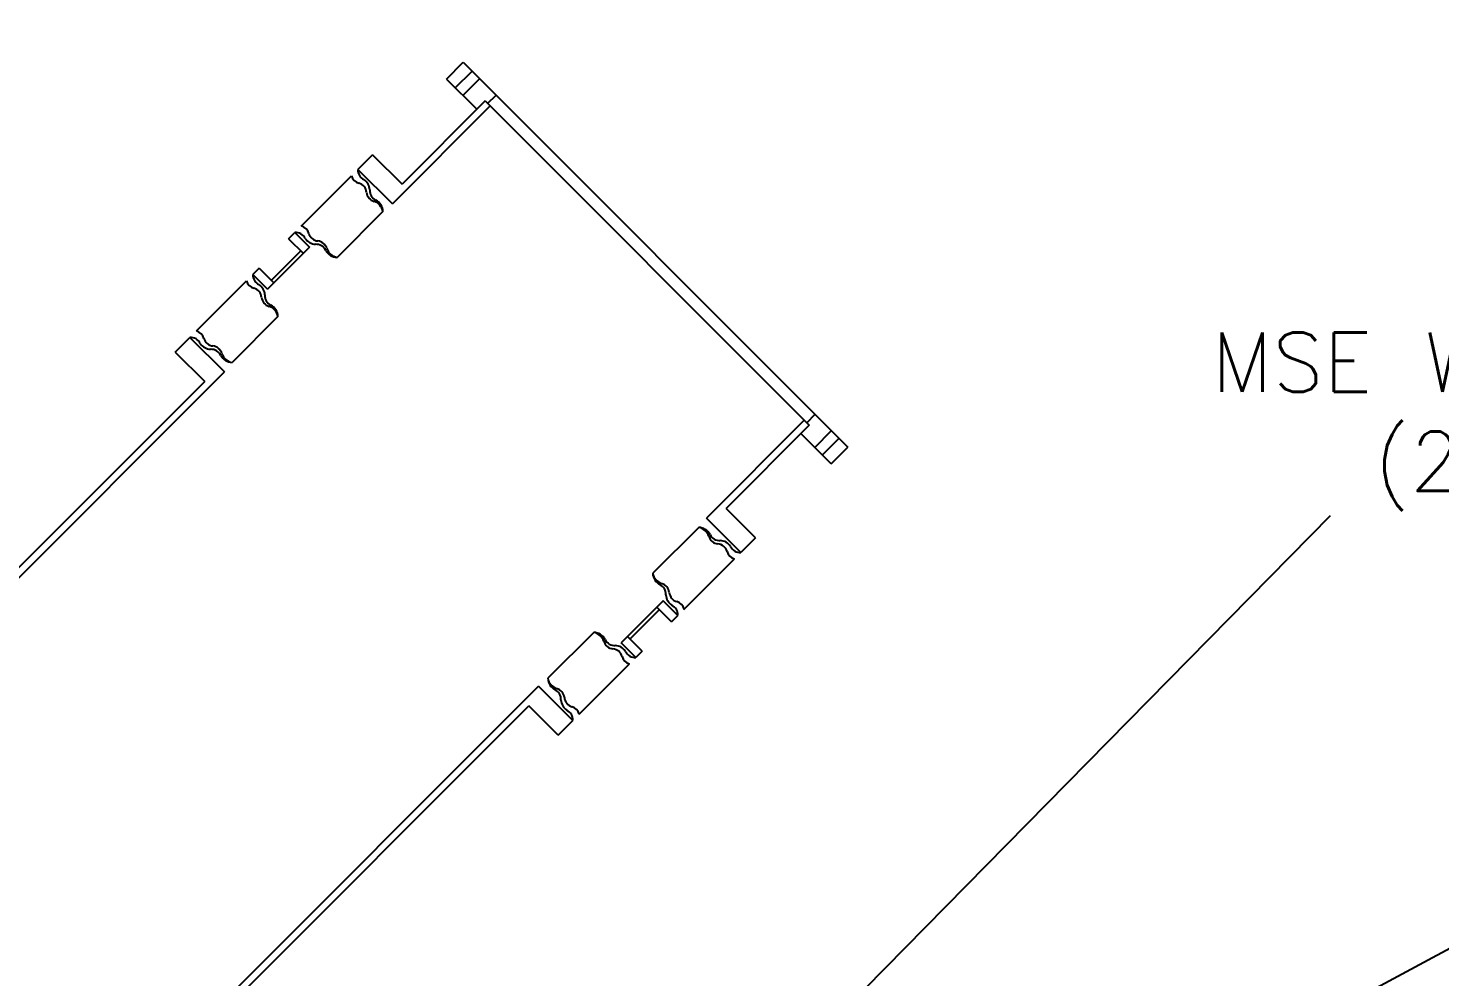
# Model space of a CAD drawing. Header units: millimetres. Extents: x -4562 to 17216, y -5211 to 6025.
# Drawn here: x 2169 to 4547, y 2010 to 3607 of the extents above; entities that cross this region are included whole.
import ezdxf
from ezdxf.lldxf.tags import DXFTag

# ---------------------------------------------------------------- set-up
doc = ezdxf.new("R2010")
doc.units = ezdxf.units.MM
for name, color, linetype in [('C', 1, 'CENTER'), ('D', 6, 'HIDDEN'), ('VV', 4, 'PHANTOM'), ('도면층3', 3, 'Continuous'), ('도면층7', 7, 'Continuous')]:
    doc.layers.add(name, color=color, linetype=linetype)
doc.styles.add('s', font='romans.shx', dxfattribs={"width": 0.75, "oblique": 10, "bigfont": 'whgtxt.shx'})
doc.styles.get("Standard").update_dxf_attribs({"font": 'txt.shx', "bigfont": 'whgtxt.shx'})
tags = doc.linetypes.add('CENTER', pattern=[50.8, 31.75, -6.35, 6.35, -6.35]).pattern_tags.tags
tags[10:11] = [DXFTag(74, 4), DXFTag(75, 0), DXFTag(340, '0'), DXFTag(46, 1.0), DXFTag(50, 0.0), DXFTag(44, 0.0), DXFTag(45, 0.0)]
tags[8:9] = [DXFTag(74, 4), DXFTag(75, 0), DXFTag(340, '0'), DXFTag(46, 1.0), DXFTag(50, 0.0), DXFTag(44, 0.0), DXFTag(45, 0.0)]
tags[6:7] = [DXFTag(74, 4), DXFTag(75, 0), DXFTag(340, '0'), DXFTag(46, 1.0), DXFTag(50, 0.0), DXFTag(44, 0.0), DXFTag(45, 0.0)]
tags[4:5] = [DXFTag(74, 4), DXFTag(75, 0), DXFTag(340, '0'), DXFTag(46, 1.0), DXFTag(50, 0.0), DXFTag(44, 0.0), DXFTag(45, 0.0)]
tags = doc.linetypes.add('HIDDEN', pattern=[3, 2, -1]).pattern_tags.tags
tags[6:7] = [DXFTag(74, 4), DXFTag(75, 0), DXFTag(340, '0'), DXFTag(46, 1.0), DXFTag(50, 0.0), DXFTag(44, 0.0), DXFTag(45, 0.0)]
tags[4:5] = [DXFTag(74, 4), DXFTag(75, 0), DXFTag(340, '0'), DXFTag(46, 1.0), DXFTag(50, 0.0), DXFTag(44, 0.0), DXFTag(45, 0.0)]
tags = doc.linetypes.add('PHANTOM', pattern=[17.5, 10, -1.5, 1.5, -1.5, 1.5, -1.5]).pattern_tags.tags
tags[14:15] = [DXFTag(74, 4), DXFTag(75, 0), DXFTag(340, '0'), DXFTag(46, 1.0), DXFTag(50, 0.0), DXFTag(44, 0.0), DXFTag(45, 0.0)]
tags[12:13] = [DXFTag(74, 4), DXFTag(75, 0), DXFTag(340, '0'), DXFTag(46, 1.0), DXFTag(50, 0.0), DXFTag(44, 0.0), DXFTag(45, 0.0)]
tags[10:11] = [DXFTag(74, 4), DXFTag(75, 0), DXFTag(340, '0'), DXFTag(46, 1.0), DXFTag(50, 0.0), DXFTag(44, 0.0), DXFTag(45, 0.0)]
tags[8:9] = [DXFTag(74, 4), DXFTag(75, 0), DXFTag(340, '0'), DXFTag(46, 1.0), DXFTag(50, 0.0), DXFTag(44, 0.0), DXFTag(45, 0.0)]
tags[6:7] = [DXFTag(74, 4), DXFTag(75, 0), DXFTag(340, '0'), DXFTag(46, 1.0), DXFTag(50, 0.0), DXFTag(44, 0.0), DXFTag(45, 0.0)]
tags[4:5] = [DXFTag(74, 4), DXFTag(75, 0), DXFTag(340, '0'), DXFTag(46, 1.0), DXFTag(50, 0.0), DXFTag(44, 0.0), DXFTag(45, 0.0)]
doc.dimstyles.new('AM_ISO$2', dxfattribs={"dimtxt": 3, "dimasz": 2.5, "dimexe": 1, "dimexo": 1, "dimgap": 1, "dimtad": 1, "dimdsep": 46, "dimtxsty": 's', "dimcen": 0, "dimclrd": 4, "dimclre": 4, "dimclrt": 3, "dimazin": 2, "dimtp": 0.1, "dimtm": 0.1, "dimtfac": 0.71, "dimtmove": 0, "dimatfit": 3, "dimfxl": 1, "dimlwd": 25, "dimlwe": 25, "dimarcsym": 0})
doc.dimstyles.new('ISO-25', dxfattribs={"dimscale": 30, "dimtxt": 2.5, "dimasz": 2.5, "dimexe": 1.25, "dimexo": 0.625, "dimtad": 1, "dimtoh": 1, "dimrnd": 0.005, "dimtxsty": 'Standard', "dimcen": 0, "dimazin": 2, "dimtfac": 1, "dimtmove": 0, "dimatfit": 3, "dimfxl": 1, "dimarcsym": 0})

# ---------------------------------------------------------------- blocks, each defined once
blk = doc.blocks.new('*D145')
at = {"color": 0, "lineweight": -2}
for p, q in [((12836, 4142.8), (13614.6, 2418.5)), ((13530.8, 2421.8), (4553.5, -1631.6)), ((3722, 27.7), (4500.6, -1696.7))]:
    blk.add_line(p, q, dxfattribs=at)
at = {"color": 0}
for points in [[(13525.7, 2433.2), (13536, 2410.4), (13599.2, 2452.6)], [(4548.3, -1620.2), (4558.6, -1643), (4485.1, -1662.5)]]:
    blk.add_solid(points, dxfattribs=at)
at = {"layer": 'Defpoints', "color": 0}
for p in [(12828.3, 4159.9), (3714.3, 44.7), (4485.1, -1662.5)]:
    blk.add_point(p, dxfattribs=at)
at = {"color": 0, "insert": (9019, 446.3), "char_height": 75, "attachment_point": 5, "rotation": 24.3}
blk.add_mtext('10000', dxfattribs=at)
blk = doc.blocks.new('*D146')
at = {"color": 0, "lineweight": -2}
for p, q in [((13099.5, 3496.5), (13750.9, 1735.5)), ((13667.5, 1744.7), (4429.5, -1672.6)), ((3720.8, 27.2), (4372.2, -1733.8))]:
    blk.add_line(p, q, dxfattribs=at)
at = {"color": 0}
for points in [[(13663.2, 1756.4), (13671.9, 1732.9), (13737.9, 1770.7)], [(4425.2, -1660.9), (4433.8, -1684.3), (4359.2, -1698.6)]]:
    blk.add_solid(points, dxfattribs=at)
at = {"layer": 'Defpoints', "color": 0}
for p in [(13093, 3514), (3714.3, 44.7), (4359.2, -1698.6)]:
    blk.add_point(p, dxfattribs=at)
at = {"color": 0, "insert": (9026.8, 94.7), "char_height": 75, "attachment_point": 5, "rotation": 20.3}
blk.add_mtext('9999,83', dxfattribs=at)
blk = doc.blocks.new('*D147')
at = {"color": 0, "lineweight": -2}
for p, q in [((12510, 4802.1), (11851.4, 6025.3)), ((3130.5, 1287.1), (11803.1, 5956.7)), ((3705.4, 61.3), (3046.7, 1284.5))]:
    blk.add_line(p, q, dxfattribs=at)
at = {"color": 0}
for points in [[(11797.2, 5967.7), (11809, 5945.7), (11869.1, 5992.3)], [(3124.6, 1298.1), (3136.5, 1276), (3064.5, 1251.5)]]:
    blk.add_solid(points, dxfattribs=at)
at = {"layer": 'Defpoints', "color": 0}
for p in [(11869.1, 5992.3), (12518.9, 4785.5), (3714.3, 44.7)]:
    blk.add_point(p, dxfattribs=at)
at = {"color": 0, "insert": (7437.2, 3676.9), "char_height": 75, "attachment_point": 5, "rotation": 28.3}
blk.add_mtext('9999,83', dxfattribs=at)
blk = doc.blocks.new('*D153')
at = {"layer": 'D', "color": 4, "lineweight": 25}
blk.add_line((13177.5, 3545.3), (13817.5, 3782), dxfattribs=at)
blk.add_arc((3714.3, 44.7), 10737.3, 20.76691, 23.83309, dxfattribs=at)
at = {"layer": 'D', "color": 4}
for points in [[(13522.7, 4377.5), (13549.3, 4389.4), (13500.3, 4463.3)], [(13767.7, 3857), (13740.3, 3846.7), (13784.7, 3769.9)]]:
    blk.add_solid(points, dxfattribs=at)
at = {"layer": 'Defpoints', "color": 0}
for p in [(14488.2, 4909.4), (13695.3, 4003.2), (13144.6, 3533.1), (603, -1106.1), (-1447.7, -2286)]:
    blk.add_point(p, dxfattribs=at)
at = {"layer": 'D', "color": 3, "insert": (13729.5, 4152.3), "char_height": 105, "attachment_point": 5, "rotation": 292.3, "style": 's'}
blk.add_mtext('4°', dxfattribs=at)
blk = doc.blocks.new('*D154')
at = {"layer": 'D', "color": 4, "lineweight": 25}
blk.add_line((12598, 4828.1), (13199.3, 5151.9), dxfattribs=at)
blk.add_arc((3714.3, 44.7), 10737.5, 24.7669, 27.8331, dxfattribs=at)
at = {"layer": 'D', "color": 4}
for points in [[(13196.7, 5051.2), (13222.5, 5064.9), (13168.4, 5135.3)], [(13477.5, 4549.1), (13450.9, 4536.9), (13500.5, 4463.4)]]:
    blk.add_solid(points, dxfattribs=at)
at = {"layer": 'Defpoints', "color": 0}
for p in [(14488.2, 4909.4), (12567.2, 4811.5), (13395, 4689.9), (-1447.7, -2286), (-1128.2, -2562.7)]:
    blk.add_point(p, dxfattribs=at)
at = {"layer": 'D', "color": 3, "insert": (13418.8, 4841), "char_height": 105, "attachment_point": 5, "rotation": 296.3, "style": 's'}
blk.add_mtext('4°', dxfattribs=at)

msp = doc.modelspace()

# ---------------------------------------------------------------- linework, layer by layer
at = {"layer": 'C'}
msp.add_circle((0, 0), 2300, dxfattribs=at)
at = {"layer": 'VV', "color": 4, "linetype": 'PHANTOM'}
for p, q in [((2873.682, 3521.392), (2901.966, 3549.676)), ((2901.966, 3549.676), (3549.676, 2901.966)), ((2873.682, 3521.392), (2924.594, 3470.48)), ((2888.531, 3506.543), (2916.815, 3534.827)), ((2901.259, 3493.815), (2929.543, 3522.099)), ((2947.221, 3476.137), (2782.465, 3311.381)), ((2938.736, 3484.622), (2798.729, 3344.615)), ((2938.736, 3484.622), (3484.622, 2938.736)), ((2942.978, 3480.38), (2957.121, 3494.522)), ((2749.231, 3394.113), (2724.482, 3369.364)), ((2749.231, 3394.113), (2798.729, 3344.615)), ((2628.737, 3273.618), (2713.65, 3358.531)), ((2724.482, 3369.364), (2782.465, 3311.381)), ((2766.633, 3298.377), (2689.403, 3221.147)), ((2607.81, 3252.691), (2618.416, 3263.298)), ((2618.416, 3263.298), (2643.165, 3238.549)), ((2643.165, 3238.549), (2572.454, 3167.838)), ((2607.81, 3252.691), (2632.559, 3227.942)), ((2628.316, 3232.185), (2578.818, 3182.688)), ((2558.312, 3203.194), (2547.706, 3192.587)), ((2547.706, 3192.587), (2572.454, 3167.838)), ((2558.312, 3203.194), (2583.061, 3178.445)), ((2452.472, 3097.353), (2536.873, 3181.755)), ((2589.856, 3121.601), (2512.626, 3044.37)), ((2416.891, 3061.772), (2441.64, 3086.521)), ((2441.64, 3086.521), (2499.622, 3028.538)), ((2416.891, 3061.772), (2466.388, 3012.275)), ((1697.7, 2226.615), (2499.622, 3028.538)), ((1688.052, 2233.938), (2466.388, 3012.275)), ((3480.38, 2942.978), (3494.522, 2957.121)), ((3476.137, 2947.221), (3311.381, 2782.465)), ((3484.622, 2938.736), (3344.615, 2798.729)), ((3521.392, 2873.682), (3470.48, 2924.594)), ((3493.815, 2901.259), (3522.099, 2929.543)), ((3506.543, 2888.531), (3534.827, 2916.815)), ((3521.392, 2873.682), (3549.676, 2901.966)), ((3369.364, 2724.482), (3311.381, 2782.465)), ((3394.113, 2749.231), (3344.615, 2798.729)), ((3298.377, 2766.633), (3221.147, 2689.403)), ((3394.113, 2749.231), (3369.364, 2724.482)), ((3273.618, 2628.737), (3358.531, 2713.65)), ((3238.549, 2643.165), (3167.838, 2572.454)), ((3263.298, 2618.416), (3238.549, 2643.165)), ((3232.185, 2628.316), (3182.688, 2578.818)), ((3252.691, 2607.81), (3227.942, 2632.559)), ((3252.691, 2607.81), (3263.298, 2618.416)), ((3121.601, 2589.856), (3044.37, 2512.626)), ((3192.587, 2547.706), (3167.838, 2572.454)), ((3203.194, 2558.312), (3178.445, 2583.061)), ((3203.194, 2558.312), (3192.587, 2547.706)), ((3097.353, 2452.472), (3181.755, 2536.873)), ((2226.615, 1697.7), (3028.538, 2499.622)), ((3086.521, 2441.64), (3028.538, 2499.622)), ((2233.938, 1688.052), (3012.275, 2466.388)), ((3061.772, 2416.891), (3012.275, 2466.388)), ((3061.772, 2416.891), (3086.521, 2441.64))]:
    msp.add_line(p, q, dxfattribs=at)
for centre, radius, start, end in [((2730.938, 3363.386), 17.957, 195.685499, 254.341754), ((2742.408, 3368.317), 17.957, 176.658246, 244.341754), ((2721.951, 3333.372), 22.644, 3.521104, 55.939438), ((2721.597, 3329.356), 17.332, 4.490125, 74.970417), ((2756.711, 3332.795), 17.957, 186.658246, 254.341754), ((2762.478, 3333.716), 17.957, 176.658246, 244.341754), ((2744.485, 3294.212), 22.536, 10.652198, 70.885031), ((2744.203, 3297.697), 22.441, 1.736433, 62.100417), ((2619.463, 3245.372), 17.957, 25.658246, 93.341754), ((2624.394, 3256.842), 17.957, 15.658246, 74.314501), ((2658.424, 3266.183), 17.332, 195.029583, 265.509875), ((2654.409, 3265.829), 22.644, 214.060562, 266.478896), ((2654.065, 3225.302), 17.957, 25.658246, 93.341754), ((2654.985, 3231.069), 17.957, 15.658246, 83.341754), ((2693.569, 3243.295), 22.536, 199.114969, 259.347802), ((2690.083, 3243.578), 22.441, 207.899583, 268.263567), ((2565.632, 3191.54), 17.957, 176.658246, 244.341754), ((2554.161, 3186.609), 17.957, 195.685499, 254.341754), ((2544.82, 3152.58), 17.332, 4.490125, 74.970417), ((2545.174, 3156.595), 22.644, 3.521104, 55.939438), ((2579.935, 3156.019), 17.957, 186.658246, 254.341754), ((2585.702, 3156.939), 17.957, 176.658246, 244.341754), ((2567.709, 3117.435), 22.536, 10.652198, 70.885031), ((2567.426, 3120.921), 22.441, 1.736433, 62.100417), ((2447.617, 3080.066), 17.957, 15.658246, 74.314501), ((2442.686, 3068.595), 17.957, 25.658246, 93.341754), ((2477.632, 3089.053), 22.644, 214.060562, 266.478896), ((2481.647, 3089.407), 17.332, 195.029583, 265.509875), ((2478.208, 3054.292), 17.957, 15.658246, 83.341754), ((2477.288, 3048.525), 17.957, 25.658246, 93.341754), ((2513.306, 3066.801), 22.441, 207.899583, 268.263567), ((2516.792, 3066.518), 22.536, 199.114969, 259.347802), ((3294.212, 2744.485), 22.536, 19.114969, 79.347802), ((3297.697, 2744.203), 22.441, 27.899583, 88.263567), ((3332.795, 2756.711), 17.957, 195.658246, 263.341754), ((3333.716, 2762.478), 17.957, 205.658246, 273.341754), ((3329.356, 2721.597), 17.332, 15.029583, 85.509875), ((3333.372, 2721.951), 22.644, 34.060562, 86.478896), ((3368.317, 2742.408), 17.957, 205.658246, 273.341754), ((3363.386, 2730.938), 17.957, 195.658246, 254.314501), ((3243.295, 2693.569), 22.536, 190.652198, 250.885031), ((3243.578, 2690.083), 22.441, 181.736433, 242.100417), ((3225.302, 2654.065), 17.957, 356.658246, 64.341754), ((3231.069, 2654.985), 17.957, 6.658246, 74.341754), ((3265.829, 2654.409), 22.644, 183.521104, 235.939438), ((3266.183, 2658.424), 17.332, 184.490125, 254.970417), ((3256.842, 2624.394), 17.957, 15.685499, 74.341754), ((3245.372, 2619.463), 17.957, 356.658246, 64.341754), ((3117.435, 2567.709), 22.536, 19.114969, 79.347802), ((3120.921, 2567.426), 22.441, 27.899583, 88.263567), ((3156.019, 2579.935), 17.957, 195.658246, 263.341754), ((3156.939, 2585.702), 17.957, 205.658246, 273.341754), ((3156.595, 2545.174), 22.644, 34.060562, 86.478896), ((3152.58, 2544.82), 17.332, 15.029583, 85.509875), ((3186.609, 2554.161), 17.957, 195.658246, 254.314501), ((3191.54, 2565.632), 17.957, 205.658246, 273.341754), ((3066.801, 2513.306), 22.441, 181.736433, 242.100417), ((3066.518, 2516.792), 22.536, 190.652198, 250.885031), ((3048.525, 2477.288), 17.957, 356.658246, 64.341754), ((3054.292, 2478.208), 17.957, 6.658246, 74.341754), ((3089.053, 2477.632), 22.644, 183.521104, 235.939438), ((3089.407, 2481.647), 17.332, 184.490125, 254.970417), ((3068.595, 2442.686), 17.957, 356.658246, 64.341754), ((3080.066, 2447.617), 17.957, 15.685499, 74.341754)]:
    msp.add_arc(centre, radius, start, end, dxfattribs=at)
at = {"layer": '도면층7', "color": 136, "lineweight": 0}
msp.add_circle((0, 0), 2800, dxfattribs=at)

# ---------------------------------------------------------------- texts
at = {"layer": '도면층7', "color": 0, "linetype": 'ByBlock', "insert": (5506.16, 2794.784), "char_height": 100, "attachment_point": 9}
msp.add_mtext('MSE Window center\\P(2572, 969, 0)', dxfattribs=at)

# ---------------------------------------------------------------- dimensions: what is measured, and where the dimension line sits
for p1, p2, distance, picture, middle in [((3714.2796, 44.7457), (12518.8993, 4785.5449), 1370.5622, '*D147', (7437.1915, 3676.9241)), ((12828.312, 4159.889), (3714.28, 44.746), 1873.211, '*D145', (9019.001, 446.333)), ((13093.0051, 3514.0416), (3714.2796, 44.7457), 1858.8037, '*D146', (9026.8441, 94.6603))]:
    dim = msp.add_aligned_dim(p1=p1, p2=p2, distance=distance, dimstyle='ISO-25')
    dim.commit()
    dim.dimension.update_dxf_attribs({"geometry": picture, "text_midpoint": middle})
at = {"layer": 'D'}
for base, line1, line2, picture, middle in [((13395.05, 4689.92), ((-1128.187, -2562.654), (12567.164, 4811.533)), ((14488.242, 4909.376), (-1447.72, -2285.987)), '*D154', (13418.789, 4841.013)), ((13695.28, 4003.222), ((14488.242, 4909.376), (-1447.72, -2285.987)), ((603.047, -1106.134), (13144.634, 3533.14)), '*D153', (13729.503, 4152.288))]:
    dim = msp.add_angular_dim_2l(base=base, line1=line1, line2=line2, dimstyle='AM_ISO$2', override={"dimscale": 35, "dimarcsym": 1}, dxfattribs=at)
    dim.commit()
    dim.dimension.update_dxf_attribs({"geometry": picture, "text_midpoint": middle})

# ---------------------------------------------------------------- leaders
at = {"layer": '도면층3', "color": 0}
msp.add_leader([(2571.945, 968.982), (4362.574, 2786.584)], dimstyle='ISO-25', override={"dimscale": 30, "dimexe": 1, "dimexo": 0, "dimgap": 1, "dimclrd": 3, "dimclre": 3, "dimatfit": 0}, dxfattribs=at)

doc.saveas('drawing.dxf')
